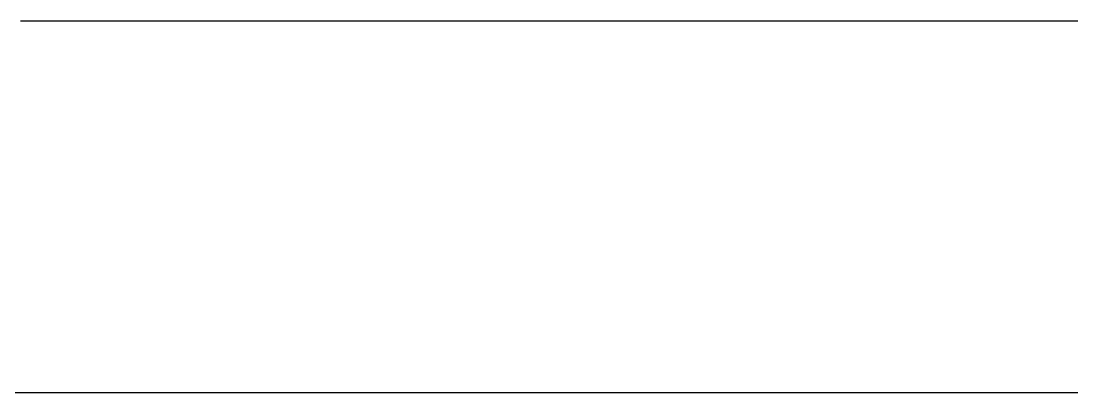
# Model space of a CAD drawing. Extents: x 1 to 47.7, y 0.2 to 35.
# Drawn here: x 16.419 to 18.44, y 15.284 to 16 of the extents above; entities that cross this region are included whole.
import ezdxf

# ---------------------------------------------------------------- set-up
doc = ezdxf.new("R2010")
doc.units = 0
doc.header["$MEASUREMENT"] = 0
doc.layers.add('3_1__HORIZONTAL_RACK_MOUNT', color=7, linetype='CONTINUOUS')
doc.layers.add('3_2__HORIZONTAL_PANEL_MOUN', color=7, linetype='CONTINUOUS')

msp = doc.modelspace()

# ---------------------------------------------------------------- linework, layer by layer
at = {"layer": '3_1__HORIZONTAL_RACK_MOUNT'}
msp.add_lwpolyline([(18.4957, 15.2836), (18.4241, 15.2836), (18.3517, 15.2836), (18.2784, 15.2836), (18.2043, 15.2836), (18.1294, 15.2836), (18.0537, 15.2836), (17.9772, 15.2836), (17.8999, 15.2836), (17.8219, 15.2836), (17.7431, 15.2836), (17.6635, 15.2836), (17.5832, 15.2836), (17.5022, 15.2836), (17.4205, 15.2836), (17.3381, 15.2836), (17.255, 15.2836), (17.1713, 15.2836), (17.0869, 15.2836), (17.0018, 15.2836), (16.9161, 15.2836), (16.8298, 15.2836), (16.7429, 15.2836), (16.6554, 15.2836), (16.5673, 15.2836), (16.4786, 15.2836), (16.3894, 15.2836)], dxfattribs=at)
at = {"layer": '3_2__HORIZONTAL_PANEL_MOUN'}
msp.add_lwpolyline([(16.4182, 16), (16.5215, 16), (16.6244, 16), (16.7266, 16), (16.8283, 16), (16.9293, 16), (17.0298, 16), (17.1296, 16), (17.2288, 16), (17.3273, 16), (17.4252, 16), (17.5223, 16), (17.6188, 16), (17.7146, 16), (17.8096, 16), (17.9039, 16), (17.9974, 16), (18.0902, 16), (18.1822, 16), (18.2734, 16), (18.3638, 16), (18.4534, 16)], dxfattribs=at)

doc.saveas('drawing.dxf')
